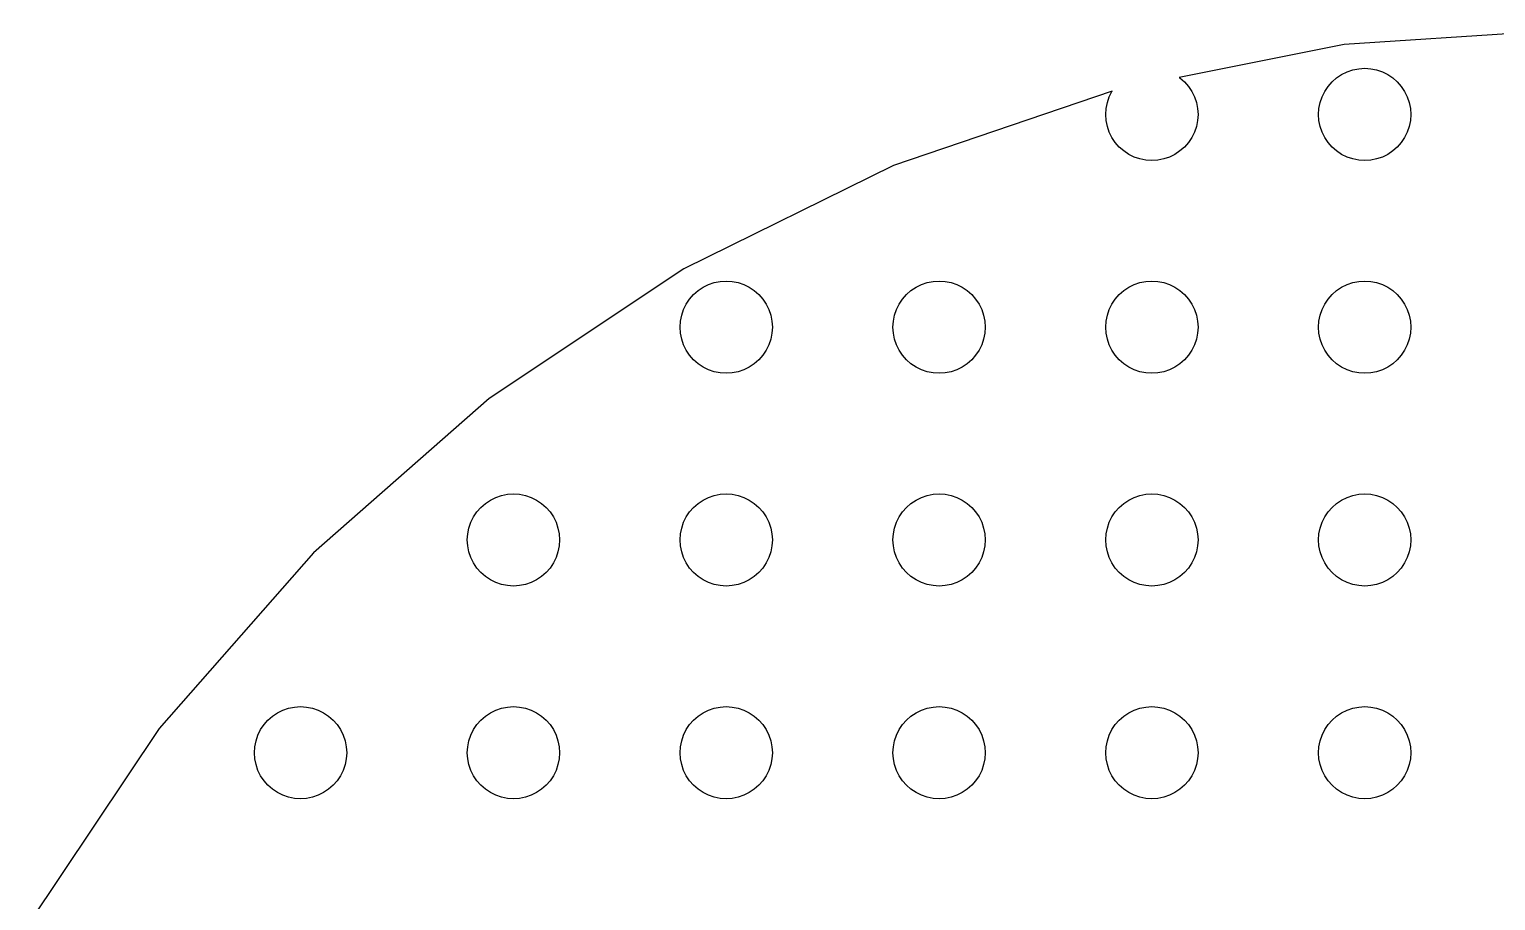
# Model space of a CAD drawing. Header units: metres. Extents: x -126 to 126, y -126 to 126.
# Drawn here: x -109.1 to -5.8, y 64.6 to 126 of the extents above; entities that cross this region are included whole.
import ezdxf

# ---------------------------------------------------------------- set-up
doc = ezdxf.new("R2010")
doc.units = ezdxf.units.M

msp = doc.modelspace()

# ---------------------------------------------------------------- linework, layer by layer
for p, q in [((0, 126), (-16.4463, 124.922)), ((-16.4463, 124.922), (-28.069, 122.61)), ((-16.625, 122.815), (-16.2437, 123.003)), ((-16.2437, 123.003), (-15.8412, 123.139)), ((-15.8412, 123.139), (-15.4242, 123.222)), ((-15.4242, 123.222), (-15, 123.25)), ((-15, 123.25), (-14.5758, 123.222)), ((-14.5758, 123.222), (-14.1588, 123.139)), ((-14.1588, 123.139), (-13.7563, 123.003)), ((-13.7563, 123.003), (-13.375, 122.815)), ((-28.069, 122.61), (-28.0215, 122.578)), ((-28.0215, 122.578), (-27.7019, 122.298)), ((-27.7019, 122.298), (-27.4216, 121.978)), ((-27.4216, 121.978), (-27.1854, 121.625)), ((-17.8146, 121.625), (-17.5784, 121.978)), ((-17.5784, 121.978), (-17.2981, 122.298)), ((-17.2981, 122.298), (-16.9785, 122.578)), ((-16.9785, 122.578), (-16.625, 122.815)), ((-13.375, 122.815), (-13.0215, 122.578)), ((-13.0215, 122.578), (-12.7019, 122.298)), ((-12.7019, 122.298), (-12.4216, 121.978)), ((-12.4216, 121.978), (-12.1854, 121.625)), ((-32.8037, 121.641), (-48.2181, 116.409)), ((-33.1393, 120.841), (-33.0026, 121.244)), ((-33.0026, 121.244), (-32.8146, 121.625)), ((-32.8146, 121.625), (-32.8037, 121.641)), ((-27.1854, 121.625), (-26.9974, 121.244)), ((-26.9974, 121.244), (-26.8607, 120.841)), ((-18.1393, 120.841), (-18.0026, 121.244)), ((-18.0026, 121.244), (-17.8146, 121.625)), ((-12.1854, 121.625), (-11.9974, 121.244)), ((-11.9974, 121.244), (-11.8607, 120.841)), ((-33.25, 120), (-33.2222, 120.424)), ((-33.2222, 119.576), (-33.25, 120)), ((-33.2222, 120.424), (-33.1393, 120.841)), ((-26.8607, 120.841), (-26.7778, 120.424)), ((-26.7778, 120.424), (-26.75, 120)), ((-26.75, 120), (-26.7778, 119.576)), ((-18.25, 120), (-18.2222, 120.424)), ((-18.2222, 119.576), (-18.25, 120)), ((-18.2222, 120.424), (-18.1393, 120.841)), ((-11.8607, 120.841), (-11.7778, 120.424)), ((-11.7778, 120.424), (-11.75, 120)), ((-11.75, 120), (-11.7778, 119.576)), ((-33.1393, 119.159), (-33.2222, 119.576)), ((-33.0026, 118.756), (-33.1393, 119.159)), ((-26.8607, 119.159), (-26.9974, 118.756)), ((-26.7778, 119.576), (-26.8607, 119.159)), ((-18.1393, 119.159), (-18.2222, 119.576)), ((-18.0026, 118.756), (-18.1393, 119.159)), ((-11.8607, 119.159), (-11.9974, 118.756)), ((-11.7778, 119.576), (-11.8607, 119.159)), ((-32.8146, 118.375), (-33.0026, 118.756)), ((-32.5784, 118.022), (-32.8146, 118.375)), ((-32.2981, 117.702), (-32.5784, 118.022)), ((-27.4216, 118.022), (-27.7019, 117.702)), ((-27.1854, 118.375), (-27.4216, 118.022)), ((-26.9974, 118.756), (-27.1854, 118.375)), ((-17.8146, 118.375), (-18.0026, 118.756)), ((-17.5784, 118.022), (-17.8146, 118.375)), ((-17.2981, 117.702), (-17.5784, 118.022)), ((-12.4216, 118.022), (-12.7019, 117.702)), ((-12.1854, 118.375), (-12.4216, 118.022)), ((-11.9974, 118.756), (-12.1854, 118.375)), ((-31.9785, 117.422), (-32.2981, 117.702)), ((-31.625, 117.185), (-31.9785, 117.422)), ((-31.2437, 116.997), (-31.625, 117.185)), ((-30.8412, 116.861), (-31.2437, 116.997)), ((-30.4242, 116.778), (-30.8412, 116.861)), ((-29.1588, 116.861), (-29.5758, 116.778)), ((-28.7563, 116.997), (-29.1588, 116.861)), ((-28.375, 117.185), (-28.7563, 116.997)), ((-28.0215, 117.422), (-28.375, 117.185)), ((-27.7019, 117.702), (-28.0215, 117.422)), ((-16.9785, 117.422), (-17.2981, 117.702)), ((-16.625, 117.185), (-16.9785, 117.422)), ((-16.2437, 116.997), (-16.625, 117.185)), ((-15.8412, 116.861), (-16.2437, 116.997)), ((-15.4242, 116.778), (-15.8412, 116.861)), ((-14.1588, 116.861), (-14.5758, 116.778)), ((-13.7563, 116.997), (-14.1588, 116.861)), ((-13.375, 117.185), (-13.7563, 116.997)), ((-13.0215, 117.422), (-13.375, 117.185)), ((-12.7019, 117.702), (-13.0215, 117.422)), ((-48.2181, 116.409), (-63, 109.119)), ((-30, 116.75), (-30.4242, 116.778)), ((-29.5758, 116.778), (-30, 116.75)), ((-15, 116.75), (-15.4242, 116.778)), ((-14.5758, 116.778), (-15, 116.75)), ((-63, 109.119), (-76.7039, 99.9625)), ((-62.2981, 107.298), (-61.9785, 107.578)), ((-61.9785, 107.578), (-61.625, 107.815)), ((-61.625, 107.815), (-61.2437, 108.003)), ((-61.2437, 108.003), (-60.8412, 108.139)), ((-60.8412, 108.139), (-60.4242, 108.222)), ((-60.4242, 108.222), (-60, 108.25)), ((-60, 108.25), (-59.5758, 108.222)), ((-59.5758, 108.222), (-59.1588, 108.139)), ((-59.1588, 108.139), (-58.7563, 108.003)), ((-58.7563, 108.003), (-58.375, 107.815)), ((-58.375, 107.815), (-58.0215, 107.578)), ((-58.0215, 107.578), (-57.7019, 107.298)), ((-47.2981, 107.298), (-46.9785, 107.578)), ((-46.9785, 107.578), (-46.625, 107.815)), ((-46.625, 107.815), (-46.2437, 108.003)), ((-46.2437, 108.003), (-45.8412, 108.139)), ((-45.8412, 108.139), (-45.4242, 108.222)), ((-45.4242, 108.222), (-45, 108.25)), ((-45, 108.25), (-44.5758, 108.222)), ((-44.5758, 108.222), (-44.1588, 108.139)), ((-44.1588, 108.139), (-43.7563, 108.003)), ((-43.7563, 108.003), (-43.375, 107.815)), ((-43.375, 107.815), (-43.0215, 107.578)), ((-43.0215, 107.578), (-42.7019, 107.298)), ((-32.2981, 107.298), (-31.9785, 107.578)), ((-31.9785, 107.578), (-31.625, 107.815)), ((-31.625, 107.815), (-31.2437, 108.003)), ((-31.2437, 108.003), (-30.8412, 108.139)), ((-30.8412, 108.139), (-30.4242, 108.222)), ((-30.4242, 108.222), (-30, 108.25)), ((-30, 108.25), (-29.5758, 108.222)), ((-29.5758, 108.222), (-29.1588, 108.139)), ((-29.1588, 108.139), (-28.7563, 108.003)), ((-28.7563, 108.003), (-28.375, 107.815)), ((-28.375, 107.815), (-28.0215, 107.578)), ((-28.0215, 107.578), (-27.7019, 107.298)), ((-17.2981, 107.298), (-16.9785, 107.578)), ((-16.9785, 107.578), (-16.625, 107.815)), ((-16.625, 107.815), (-16.2437, 108.003)), ((-16.2437, 108.003), (-15.8412, 108.139)), ((-15.8412, 108.139), (-15.4242, 108.222)), ((-15.4242, 108.222), (-15, 108.25)), ((-15, 108.25), (-14.5758, 108.222)), ((-14.5758, 108.222), (-14.1588, 108.139)), ((-14.1588, 108.139), (-13.7563, 108.003)), ((-13.7563, 108.003), (-13.375, 107.815)), ((-13.375, 107.815), (-13.0215, 107.578)), ((-13.0215, 107.578), (-12.7019, 107.298)), ((-63.0026, 106.244), (-62.8146, 106.625)), ((-62.8146, 106.625), (-62.5784, 106.978)), ((-62.5784, 106.978), (-62.2981, 107.298)), ((-57.7019, 107.298), (-57.4216, 106.978)), ((-57.4216, 106.978), (-57.1854, 106.625)), ((-57.1854, 106.625), (-56.9974, 106.244)), ((-48.0026, 106.244), (-47.8146, 106.625)), ((-47.8146, 106.625), (-47.5784, 106.978)), ((-47.5784, 106.978), (-47.2981, 107.298)), ((-42.7019, 107.298), (-42.4216, 106.978)), ((-42.4216, 106.978), (-42.1854, 106.625)), ((-42.1854, 106.625), (-41.9974, 106.244)), ((-33.0026, 106.244), (-32.8146, 106.625)), ((-32.8146, 106.625), (-32.5784, 106.978)), ((-32.5784, 106.978), (-32.2981, 107.298)), ((-27.7019, 107.298), (-27.4216, 106.978)), ((-27.4216, 106.978), (-27.1854, 106.625)), ((-27.1854, 106.625), (-26.9974, 106.244)), ((-18.0026, 106.244), (-17.8146, 106.625)), ((-17.8146, 106.625), (-17.5784, 106.978)), ((-17.5784, 106.978), (-17.2981, 107.298)), ((-12.7019, 107.298), (-12.4216, 106.978)), ((-12.4216, 106.978), (-12.1854, 106.625)), ((-12.1854, 106.625), (-11.9974, 106.244)), ((-63.25, 105), (-63.2222, 105.424)), ((-63.2222, 105.424), (-63.1393, 105.841)), ((-63.1393, 105.841), (-63.0026, 106.244)), ((-56.9974, 106.244), (-56.8607, 105.841)), ((-56.8607, 105.841), (-56.7778, 105.424)), ((-56.7778, 105.424), (-56.75, 105)), ((-48.25, 105), (-48.2222, 105.424)), ((-48.2222, 105.424), (-48.1393, 105.841)), ((-48.1393, 105.841), (-48.0026, 106.244)), ((-41.9974, 106.244), (-41.8607, 105.841)), ((-41.8607, 105.841), (-41.7778, 105.424)), ((-41.7778, 105.424), (-41.75, 105)), ((-33.25, 105), (-33.2222, 105.424)), ((-33.2222, 105.424), (-33.1393, 105.841)), ((-33.1393, 105.841), (-33.0026, 106.244)), ((-26.9974, 106.244), (-26.8607, 105.841)), ((-26.8607, 105.841), (-26.7778, 105.424)), ((-26.7778, 105.424), (-26.75, 105)), ((-18.25, 105), (-18.2222, 105.424)), ((-18.2222, 105.424), (-18.1393, 105.841)), ((-18.1393, 105.841), (-18.0026, 106.244)), ((-11.9974, 106.244), (-11.8607, 105.841)), ((-11.8607, 105.841), (-11.7778, 105.424)), ((-11.7778, 105.424), (-11.75, 105)), ((-63.2222, 104.576), (-63.25, 105)), ((-63.1393, 104.159), (-63.2222, 104.576)), ((-56.7778, 104.576), (-56.8607, 104.159)), ((-56.75, 105), (-56.7778, 104.576)), ((-48.2222, 104.576), (-48.25, 105)), ((-48.1393, 104.159), (-48.2222, 104.576)), ((-41.7778, 104.576), (-41.8607, 104.159)), ((-41.75, 105), (-41.7778, 104.576)), ((-33.2222, 104.576), (-33.25, 105)), ((-33.1393, 104.159), (-33.2222, 104.576)), ((-26.7778, 104.576), (-26.8607, 104.159)), ((-26.75, 105), (-26.7778, 104.576)), ((-18.2222, 104.576), (-18.25, 105)), ((-18.1393, 104.159), (-18.2222, 104.576)), ((-11.7778, 104.576), (-11.8607, 104.159)), ((-11.75, 105), (-11.7778, 104.576)), ((-63.0026, 103.756), (-63.1393, 104.159)), ((-62.8146, 103.375), (-63.0026, 103.756)), ((-62.5784, 103.022), (-62.8146, 103.375)), ((-57.1854, 103.375), (-57.4216, 103.022)), ((-56.9974, 103.756), (-57.1854, 103.375)), ((-56.8607, 104.159), (-56.9974, 103.756)), ((-48.0026, 103.756), (-48.1393, 104.159)), ((-47.8146, 103.375), (-48.0026, 103.756)), ((-47.5784, 103.022), (-47.8146, 103.375)), ((-42.1854, 103.375), (-42.4216, 103.022)), ((-41.9974, 103.756), (-42.1854, 103.375)), ((-41.8607, 104.159), (-41.9974, 103.756)), ((-33.0026, 103.756), (-33.1393, 104.159)), ((-32.8146, 103.375), (-33.0026, 103.756)), ((-32.5784, 103.022), (-32.8146, 103.375)), ((-27.1854, 103.375), (-27.4216, 103.022)), ((-26.9974, 103.756), (-27.1854, 103.375)), ((-26.8607, 104.159), (-26.9974, 103.756)), ((-18.0026, 103.756), (-18.1393, 104.159)), ((-17.8146, 103.375), (-18.0026, 103.756)), ((-17.5784, 103.022), (-17.8146, 103.375)), ((-12.1854, 103.375), (-12.4216, 103.022)), ((-11.9974, 103.756), (-12.1854, 103.375)), ((-11.8607, 104.159), (-11.9974, 103.756)), ((-62.2981, 102.702), (-62.5784, 103.022)), ((-61.9785, 102.422), (-62.2981, 102.702)), ((-61.625, 102.185), (-61.9785, 102.422)), ((-58.0215, 102.422), (-58.375, 102.185)), ((-57.7019, 102.702), (-58.0215, 102.422)), ((-57.4216, 103.022), (-57.7019, 102.702)), ((-47.2981, 102.702), (-47.5784, 103.022)), ((-46.9785, 102.422), (-47.2981, 102.702)), ((-46.625, 102.185), (-46.9785, 102.422)), ((-43.0215, 102.422), (-43.375, 102.185)), ((-42.7019, 102.702), (-43.0215, 102.422)), ((-42.4216, 103.022), (-42.7019, 102.702)), ((-32.2981, 102.702), (-32.5784, 103.022)), ((-31.9785, 102.422), (-32.2981, 102.702)), ((-31.625, 102.185), (-31.9785, 102.422)), ((-28.0215, 102.422), (-28.375, 102.185)), ((-27.7019, 102.702), (-28.0215, 102.422)), ((-27.4216, 103.022), (-27.7019, 102.702)), ((-17.2981, 102.702), (-17.5784, 103.022)), ((-16.9785, 102.422), (-17.2981, 102.702)), ((-16.625, 102.185), (-16.9785, 102.422)), ((-13.0215, 102.422), (-13.375, 102.185)), ((-12.7019, 102.702), (-13.0215, 102.422)), ((-12.4216, 103.022), (-12.7019, 102.702)), ((-61.2437, 101.997), (-61.625, 102.185)), ((-60.8412, 101.861), (-61.2437, 101.997)), ((-60.4242, 101.778), (-60.8412, 101.861)), ((-60, 101.75), (-60.4242, 101.778)), ((-59.5758, 101.778), (-60, 101.75)), ((-59.1588, 101.861), (-59.5758, 101.778)), ((-58.7563, 101.997), (-59.1588, 101.861)), ((-58.375, 102.185), (-58.7563, 101.997)), ((-46.2437, 101.997), (-46.625, 102.185)), ((-45.8412, 101.861), (-46.2437, 101.997)), ((-45.4242, 101.778), (-45.8412, 101.861)), ((-45, 101.75), (-45.4242, 101.778)), ((-44.5758, 101.778), (-45, 101.75)), ((-44.1588, 101.861), (-44.5758, 101.778)), ((-43.7563, 101.997), (-44.1588, 101.861)), ((-43.375, 102.185), (-43.7563, 101.997)), ((-31.2437, 101.997), (-31.625, 102.185)), ((-30.8412, 101.861), (-31.2437, 101.997)), ((-30.4242, 101.778), (-30.8412, 101.861)), ((-30, 101.75), (-30.4242, 101.778)), ((-29.5758, 101.778), (-30, 101.75)), ((-29.1588, 101.861), (-29.5758, 101.778)), ((-28.7563, 101.997), (-29.1588, 101.861)), ((-28.375, 102.185), (-28.7563, 101.997)), ((-16.2437, 101.997), (-16.625, 102.185)), ((-15.8412, 101.861), (-16.2437, 101.997)), ((-15.4242, 101.778), (-15.8412, 101.861)), ((-15, 101.75), (-15.4242, 101.778)), ((-14.5758, 101.778), (-15, 101.75)), ((-14.1588, 101.861), (-14.5758, 101.778)), ((-13.7563, 101.997), (-14.1588, 101.861)), ((-13.375, 102.185), (-13.7563, 101.997)), ((-76.7039, 99.9625), (-89.0954, 89.0954)), ((-76.2437, 93.0026), (-75.8412, 93.1393)), ((-75.8412, 93.1393), (-75.4242, 93.2222)), ((-75.4242, 93.2222), (-75, 93.25)), ((-75, 93.25), (-74.5758, 93.2222)), ((-74.5758, 93.2222), (-74.1588, 93.1393)), ((-74.1588, 93.1393), (-73.7563, 93.0026)), ((-61.2437, 93.0026), (-60.8412, 93.1393)), ((-60.8412, 93.1393), (-60.4242, 93.2222)), ((-60.4242, 93.2222), (-60, 93.25)), ((-60, 93.25), (-59.5758, 93.2222)), ((-59.5758, 93.2222), (-59.1588, 93.1393)), ((-59.1588, 93.1393), (-58.7563, 93.0026)), ((-46.2437, 93.0026), (-45.8412, 93.1393)), ((-45.8412, 93.1393), (-45.4242, 93.2222)), ((-45.4242, 93.2222), (-45, 93.25)), ((-45, 93.25), (-44.5758, 93.2222)), ((-44.5758, 93.2222), (-44.1588, 93.1393)), ((-44.1588, 93.1393), (-43.7563, 93.0026)), ((-31.2437, 93.0026), (-30.8412, 93.1393)), ((-30.8412, 93.1393), (-30.4242, 93.2222)), ((-30.4242, 93.2222), (-30, 93.25)), ((-30, 93.25), (-29.5758, 93.2222)), ((-29.5758, 93.2222), (-29.1588, 93.1393)), ((-29.1588, 93.1393), (-28.7563, 93.0026)), ((-16.2437, 93.0026), (-15.8412, 93.1393)), ((-15.8412, 93.1393), (-15.4242, 93.2222)), ((-15.4242, 93.2222), (-15, 93.25)), ((-15, 93.25), (-14.5758, 93.2222)), ((-14.5758, 93.2222), (-14.1588, 93.1393)), ((-14.1588, 93.1393), (-13.7563, 93.0026)), ((-77.5784, 91.9785), (-77.2981, 92.2981)), ((-77.2981, 92.2981), (-76.9785, 92.5784)), ((-76.9785, 92.5784), (-76.625, 92.8146)), ((-76.625, 92.8146), (-76.2437, 93.0026)), ((-73.7563, 93.0026), (-73.375, 92.8146)), ((-73.375, 92.8146), (-73.0215, 92.5784)), ((-73.0215, 92.5784), (-72.7019, 92.2981)), ((-72.7019, 92.2981), (-72.4216, 91.9785)), ((-62.5784, 91.9785), (-62.2981, 92.2981)), ((-62.2981, 92.2981), (-61.9785, 92.5784)), ((-61.9785, 92.5784), (-61.625, 92.8146)), ((-61.625, 92.8146), (-61.2437, 93.0026)), ((-58.7563, 93.0026), (-58.375, 92.8146)), ((-58.375, 92.8146), (-58.0215, 92.5784)), ((-58.0215, 92.5784), (-57.7019, 92.2981)), ((-57.7019, 92.2981), (-57.4216, 91.9785)), ((-47.5784, 91.9785), (-47.2981, 92.2981)), ((-47.2981, 92.2981), (-46.9785, 92.5784)), ((-46.9785, 92.5784), (-46.625, 92.8146)), ((-46.625, 92.8146), (-46.2437, 93.0026)), ((-43.7563, 93.0026), (-43.375, 92.8146)), ((-43.375, 92.8146), (-43.0215, 92.5784)), ((-43.0215, 92.5784), (-42.7019, 92.2981)), ((-42.7019, 92.2981), (-42.4216, 91.9785)), ((-32.5784, 91.9785), (-32.2981, 92.2981)), ((-32.2981, 92.2981), (-31.9785, 92.5784)), ((-31.9785, 92.5784), (-31.625, 92.8146)), ((-31.625, 92.8146), (-31.2437, 93.0026)), ((-28.7563, 93.0026), (-28.375, 92.8146)), ((-28.375, 92.8146), (-28.0215, 92.5784)), ((-28.0215, 92.5784), (-27.7019, 92.2981)), ((-27.7019, 92.2981), (-27.4216, 91.9785)), ((-17.5784, 91.9785), (-17.2981, 92.2981)), ((-17.2981, 92.2981), (-16.9785, 92.5784)), ((-16.9785, 92.5784), (-16.625, 92.8146)), ((-16.625, 92.8146), (-16.2437, 93.0026)), ((-13.7563, 93.0026), (-13.375, 92.8146)), ((-13.375, 92.8146), (-13.0215, 92.5784)), ((-13.0215, 92.5784), (-12.7019, 92.2981)), ((-12.7019, 92.2981), (-12.4216, 91.9785)), ((-78.1393, 90.8412), (-78.0026, 91.2437)), ((-78.0026, 91.2437), (-77.8146, 91.625)), ((-77.8146, 91.625), (-77.5784, 91.9785)), ((-72.4216, 91.9785), (-72.1854, 91.625)), ((-72.1854, 91.625), (-71.9974, 91.2437)), ((-71.9974, 91.2437), (-71.8607, 90.8412)), ((-63.1393, 90.8412), (-63.0026, 91.2437)), ((-63.0026, 91.2437), (-62.8146, 91.625)), ((-62.8146, 91.625), (-62.5784, 91.9785)), ((-57.4216, 91.9785), (-57.1854, 91.625)), ((-57.1854, 91.625), (-56.9974, 91.2437)), ((-56.9974, 91.2437), (-56.8607, 90.8412)), ((-48.1393, 90.8412), (-48.0026, 91.2437)), ((-48.0026, 91.2437), (-47.8146, 91.625)), ((-47.8146, 91.625), (-47.5784, 91.9785)), ((-42.4216, 91.9785), (-42.1854, 91.625)), ((-42.1854, 91.625), (-41.9974, 91.2437)), ((-41.9974, 91.2437), (-41.8607, 90.8412)), ((-33.1393, 90.8412), (-33.0026, 91.2437)), ((-33.0026, 91.2437), (-32.8146, 91.625)), ((-32.8146, 91.625), (-32.5784, 91.9785)), ((-27.4216, 91.9785), (-27.1854, 91.625)), ((-27.1854, 91.625), (-26.9974, 91.2437)), ((-26.9974, 91.2437), (-26.8607, 90.8412)), ((-18.1393, 90.8412), (-18.0026, 91.2437)), ((-18.0026, 91.2437), (-17.8146, 91.625)), ((-17.8146, 91.625), (-17.5784, 91.9785)), ((-12.4216, 91.9785), (-12.1854, 91.625)), ((-12.1854, 91.625), (-11.9974, 91.2437)), ((-11.9974, 91.2437), (-11.8607, 90.8412)), ((-78.25, 90), (-78.2222, 90.4242)), ((-78.2222, 89.5758), (-78.25, 90)), ((-78.2222, 90.4242), (-78.1393, 90.8412)), ((-71.8607, 90.8412), (-71.7778, 90.4242)), ((-71.7778, 90.4242), (-71.75, 90)), ((-71.75, 90), (-71.7778, 89.5758)), ((-63.25, 90), (-63.2222, 90.4242)), ((-63.2222, 89.5758), (-63.25, 90)), ((-63.2222, 90.4242), (-63.1393, 90.8412)), ((-56.8607, 90.8412), (-56.7778, 90.4242)), ((-56.7778, 90.4242), (-56.75, 90)), ((-56.75, 90), (-56.7778, 89.5758)), ((-48.25, 90), (-48.2222, 90.4242)), ((-48.2222, 89.5758), (-48.25, 90)), ((-48.2222, 90.4242), (-48.1393, 90.8412)), ((-41.8607, 90.8412), (-41.7778, 90.4242)), ((-41.7778, 90.4242), (-41.75, 90)), ((-41.75, 90), (-41.7778, 89.5758)), ((-33.25, 90), (-33.2222, 90.4242)), ((-33.2222, 89.5758), (-33.25, 90)), ((-33.2222, 90.4242), (-33.1393, 90.8412)), ((-26.8607, 90.8412), (-26.7778, 90.4242)), ((-26.7778, 90.4242), (-26.75, 90)), ((-26.75, 90), (-26.7778, 89.5758)), ((-18.25, 90), (-18.2222, 90.4242)), ((-18.2222, 89.5758), (-18.25, 90)), ((-18.2222, 90.4242), (-18.1393, 90.8412)), ((-11.8607, 90.8412), (-11.7778, 90.4242)), ((-11.7778, 90.4242), (-11.75, 90)), ((-11.75, 90), (-11.7778, 89.5758)), ((-89.0954, 89.0954), (-99.9625, 76.7039)), ((-78.1393, 89.1588), (-78.2222, 89.5758)), ((-78.0026, 88.7563), (-78.1393, 89.1588)), ((-71.8607, 89.1588), (-71.9974, 88.7563)), ((-71.7778, 89.5758), (-71.8607, 89.1588)), ((-63.1393, 89.1588), (-63.2222, 89.5758)), ((-63.0026, 88.7563), (-63.1393, 89.1588)), ((-56.8607, 89.1588), (-56.9974, 88.7563)), ((-56.7778, 89.5758), (-56.8607, 89.1588)), ((-48.1393, 89.1588), (-48.2222, 89.5758)), ((-48.0026, 88.7563), (-48.1393, 89.1588)), ((-41.8607, 89.1588), (-41.9974, 88.7563)), ((-41.7778, 89.5758), (-41.8607, 89.1588)), ((-33.1393, 89.1588), (-33.2222, 89.5758)), ((-33.0026, 88.7563), (-33.1393, 89.1588)), ((-26.8607, 89.1588), (-26.9974, 88.7563)), ((-26.7778, 89.5758), (-26.8607, 89.1588)), ((-18.1393, 89.1588), (-18.2222, 89.5758)), ((-18.0026, 88.7563), (-18.1393, 89.1588)), ((-11.8607, 89.1588), (-11.9974, 88.7563)), ((-11.7778, 89.5758), (-11.8607, 89.1588)), ((-77.8146, 88.375), (-78.0026, 88.7563)), ((-77.5784, 88.0215), (-77.8146, 88.375)), ((-77.2981, 87.7019), (-77.5784, 88.0215)), ((-72.4216, 88.0215), (-72.7019, 87.7019)), ((-72.1854, 88.375), (-72.4216, 88.0215)), ((-71.9974, 88.7563), (-72.1854, 88.375)), ((-62.8146, 88.375), (-63.0026, 88.7563)), ((-62.5784, 88.0215), (-62.8146, 88.375)), ((-62.2981, 87.7019), (-62.5784, 88.0215)), ((-57.4216, 88.0215), (-57.7019, 87.7019)), ((-57.1854, 88.375), (-57.4216, 88.0215)), ((-56.9974, 88.7563), (-57.1854, 88.375)), ((-47.8146, 88.375), (-48.0026, 88.7563)), ((-47.5784, 88.0215), (-47.8146, 88.375)), ((-47.2981, 87.7019), (-47.5784, 88.0215)), ((-42.4216, 88.0215), (-42.7019, 87.7019)), ((-42.1854, 88.375), (-42.4216, 88.0215)), ((-41.9974, 88.7563), (-42.1854, 88.375)), ((-32.8146, 88.375), (-33.0026, 88.7563)), ((-32.5784, 88.0215), (-32.8146, 88.375)), ((-32.2981, 87.7019), (-32.5784, 88.0215)), ((-27.4216, 88.0215), (-27.7019, 87.7019)), ((-27.1854, 88.375), (-27.4216, 88.0215)), ((-26.9974, 88.7563), (-27.1854, 88.375)), ((-17.8146, 88.375), (-18.0026, 88.7563)), ((-17.5784, 88.0215), (-17.8146, 88.375)), ((-17.2981, 87.7019), (-17.5784, 88.0215)), ((-12.4216, 88.0215), (-12.7019, 87.7019)), ((-12.1854, 88.375), (-12.4216, 88.0215)), ((-11.9974, 88.7563), (-12.1854, 88.375)), ((-76.9785, 87.4216), (-77.2981, 87.7019)), ((-76.625, 87.1854), (-76.9785, 87.4216)), ((-76.2437, 86.9974), (-76.625, 87.1854)), ((-75.8412, 86.8607), (-76.2437, 86.9974)), ((-75.4242, 86.7778), (-75.8412, 86.8607)), ((-74.1588, 86.8607), (-74.5758, 86.7778)), ((-73.7563, 86.9974), (-74.1588, 86.8607)), ((-73.375, 87.1854), (-73.7563, 86.9974)), ((-73.0215, 87.4216), (-73.375, 87.1854)), ((-72.7019, 87.7019), (-73.0215, 87.4216)), ((-61.9785, 87.4216), (-62.2981, 87.7019)), ((-61.625, 87.1854), (-61.9785, 87.4216)), ((-61.2437, 86.9974), (-61.625, 87.1854)), ((-60.8412, 86.8607), (-61.2437, 86.9974)), ((-60.4242, 86.7778), (-60.8412, 86.8607)), ((-59.1588, 86.8607), (-59.5758, 86.7778)), ((-58.7563, 86.9974), (-59.1588, 86.8607)), ((-58.375, 87.1854), (-58.7563, 86.9974)), ((-58.0215, 87.4216), (-58.375, 87.1854)), ((-57.7019, 87.7019), (-58.0215, 87.4216)), ((-46.9785, 87.4216), (-47.2981, 87.7019)), ((-46.625, 87.1854), (-46.9785, 87.4216)), ((-46.2437, 86.9974), (-46.625, 87.1854)), ((-45.8412, 86.8607), (-46.2437, 86.9974)), ((-45.4242, 86.7778), (-45.8412, 86.8607)), ((-44.1588, 86.8607), (-44.5758, 86.7778)), ((-43.7563, 86.9974), (-44.1588, 86.8607)), ((-43.375, 87.1854), (-43.7563, 86.9974)), ((-43.0215, 87.4216), (-43.375, 87.1854)), ((-42.7019, 87.7019), (-43.0215, 87.4216)), ((-31.9785, 87.4216), (-32.2981, 87.7019)), ((-31.625, 87.1854), (-31.9785, 87.4216)), ((-31.2437, 86.9974), (-31.625, 87.1854)), ((-30.8412, 86.8607), (-31.2437, 86.9974)), ((-30.4242, 86.7778), (-30.8412, 86.8607)), ((-29.1588, 86.8607), (-29.5758, 86.7778)), ((-28.7563, 86.9974), (-29.1588, 86.8607)), ((-28.375, 87.1854), (-28.7563, 86.9974)), ((-28.0215, 87.4216), (-28.375, 87.1854)), ((-27.7019, 87.7019), (-28.0215, 87.4216)), ((-16.9785, 87.4216), (-17.2981, 87.7019)), ((-16.625, 87.1854), (-16.9785, 87.4216)), ((-16.2437, 86.9974), (-16.625, 87.1854)), ((-15.8412, 86.8607), (-16.2437, 86.9974)), ((-15.4242, 86.7778), (-15.8412, 86.8607)), ((-14.1588, 86.8607), (-14.5758, 86.7778)), ((-13.7563, 86.9974), (-14.1588, 86.8607)), ((-13.375, 87.1854), (-13.7563, 86.9974)), ((-13.0215, 87.4216), (-13.375, 87.1854)), ((-12.7019, 87.7019), (-13.0215, 87.4216)), ((-75, 86.75), (-75.4242, 86.7778)), ((-74.5758, 86.7778), (-75, 86.75)), ((-60, 86.75), (-60.4242, 86.7778)), ((-59.5758, 86.7778), (-60, 86.75)), ((-45, 86.75), (-45.4242, 86.7778)), ((-44.5758, 86.7778), (-45, 86.75)), ((-30, 86.75), (-30.4242, 86.7778)), ((-29.5758, 86.7778), (-30, 86.75)), ((-15, 86.75), (-15.4242, 86.7778)), ((-14.5758, 86.7778), (-15, 86.75)), ((-92.2981, 77.2981), (-91.9785, 77.5784)), ((-91.9785, 77.5784), (-91.625, 77.8146)), ((-91.625, 77.8146), (-91.2437, 78.0026)), ((-91.2437, 78.0026), (-90.8412, 78.1393)), ((-90.8412, 78.1393), (-90.4242, 78.2222)), ((-90.4242, 78.2222), (-90, 78.25)), ((-90, 78.25), (-89.5758, 78.2222)), ((-89.5758, 78.2222), (-89.1588, 78.1393)), ((-89.1588, 78.1393), (-88.7563, 78.0026)), ((-88.7563, 78.0026), (-88.375, 77.8146)), ((-88.375, 77.8146), (-88.0215, 77.5784)), ((-88.0215, 77.5784), (-87.7019, 77.2981)), ((-77.2981, 77.2981), (-76.9785, 77.5784)), ((-76.9785, 77.5784), (-76.625, 77.8146)), ((-76.625, 77.8146), (-76.2437, 78.0026)), ((-76.2437, 78.0026), (-75.8412, 78.1393)), ((-75.8412, 78.1393), (-75.4242, 78.2222)), ((-75.4242, 78.2222), (-75, 78.25)), ((-75, 78.25), (-74.5758, 78.2222)), ((-74.5758, 78.2222), (-74.1588, 78.1393)), ((-74.1588, 78.1393), (-73.7563, 78.0026)), ((-73.7563, 78.0026), (-73.375, 77.8146)), ((-73.375, 77.8146), (-73.0215, 77.5784)), ((-73.0215, 77.5784), (-72.7019, 77.2981)), ((-62.2981, 77.2981), (-61.9785, 77.5784)), ((-61.9785, 77.5784), (-61.625, 77.8146)), ((-61.625, 77.8146), (-61.2437, 78.0026)), ((-61.2437, 78.0026), (-60.8412, 78.1393)), ((-60.8412, 78.1393), (-60.4242, 78.2222)), ((-60.4242, 78.2222), (-60, 78.25)), ((-60, 78.25), (-59.5758, 78.2222)), ((-59.5758, 78.2222), (-59.1588, 78.1393)), ((-59.1588, 78.1393), (-58.7563, 78.0026)), ((-58.7563, 78.0026), (-58.375, 77.8146)), ((-58.375, 77.8146), (-58.0215, 77.5784)), ((-58.0215, 77.5784), (-57.7019, 77.2981)), ((-47.2981, 77.2981), (-46.9785, 77.5784)), ((-46.9785, 77.5784), (-46.625, 77.8146)), ((-46.625, 77.8146), (-46.2437, 78.0026)), ((-46.2437, 78.0026), (-45.8412, 78.1393)), ((-45.8412, 78.1393), (-45.4242, 78.2222)), ((-45.4242, 78.2222), (-45, 78.25)), ((-45, 78.25), (-44.5758, 78.2222)), ((-44.5758, 78.2222), (-44.1588, 78.1393)), ((-44.1588, 78.1393), (-43.7563, 78.0026)), ((-43.7563, 78.0026), (-43.375, 77.8146)), ((-43.375, 77.8146), (-43.0215, 77.5784)), ((-43.0215, 77.5784), (-42.7019, 77.2981)), ((-32.2981, 77.2981), (-31.9785, 77.5784)), ((-31.9785, 77.5784), (-31.625, 77.8146)), ((-31.625, 77.8146), (-31.2437, 78.0026)), ((-31.2437, 78.0026), (-30.8412, 78.1393)), ((-30.8412, 78.1393), (-30.4242, 78.2222)), ((-30.4242, 78.2222), (-30, 78.25)), ((-30, 78.25), (-29.5758, 78.2222)), ((-29.5758, 78.2222), (-29.1588, 78.1393)), ((-29.1588, 78.1393), (-28.7563, 78.0026)), ((-28.7563, 78.0026), (-28.375, 77.8146)), ((-28.375, 77.8146), (-28.0215, 77.5784)), ((-28.0215, 77.5784), (-27.7019, 77.2981)), ((-17.2981, 77.2981), (-16.9785, 77.5784)), ((-16.9785, 77.5784), (-16.625, 77.8146)), ((-16.625, 77.8146), (-16.2437, 78.0026)), ((-16.2437, 78.0026), (-15.8412, 78.1393)), ((-15.8412, 78.1393), (-15.4242, 78.2222)), ((-15.4242, 78.2222), (-15, 78.25)), ((-15, 78.25), (-14.5758, 78.2222)), ((-14.5758, 78.2222), (-14.1588, 78.1393)), ((-14.1588, 78.1393), (-13.7563, 78.0026)), ((-13.7563, 78.0026), (-13.375, 77.8146)), ((-13.375, 77.8146), (-13.0215, 77.5784)), ((-13.0215, 77.5784), (-12.7019, 77.2981)), ((-99.9625, 76.7039), (-109.119, 63)), ((-93.0026, 76.2437), (-92.8146, 76.625)), ((-92.8146, 76.625), (-92.5784, 76.9785)), ((-92.5784, 76.9785), (-92.2981, 77.2981)), ((-87.7019, 77.2981), (-87.4216, 76.9785)), ((-87.4216, 76.9785), (-87.1854, 76.625)), ((-87.1854, 76.625), (-86.9974, 76.2437)), ((-78.0026, 76.2437), (-77.8146, 76.625)), ((-77.8146, 76.625), (-77.5784, 76.9785)), ((-77.5784, 76.9785), (-77.2981, 77.2981)), ((-72.7019, 77.2981), (-72.4216, 76.9785)), ((-72.4216, 76.9785), (-72.1854, 76.625)), ((-72.1854, 76.625), (-71.9974, 76.2437)), ((-63.0026, 76.2437), (-62.8146, 76.625)), ((-62.8146, 76.625), (-62.5784, 76.9785)), ((-62.5784, 76.9785), (-62.2981, 77.2981)), ((-57.7019, 77.2981), (-57.4216, 76.9785)), ((-57.4216, 76.9785), (-57.1854, 76.625)), ((-57.1854, 76.625), (-56.9974, 76.2437)), ((-48.0026, 76.2437), (-47.8146, 76.625)), ((-47.8146, 76.625), (-47.5784, 76.9785)), ((-47.5784, 76.9785), (-47.2981, 77.2981)), ((-42.7019, 77.2981), (-42.4216, 76.9785)), ((-42.4216, 76.9785), (-42.1854, 76.625)), ((-42.1854, 76.625), (-41.9974, 76.2437)), ((-33.0026, 76.2437), (-32.8146, 76.625)), ((-32.8146, 76.625), (-32.5784, 76.9785)), ((-32.5784, 76.9785), (-32.2981, 77.2981)), ((-27.7019, 77.2981), (-27.4216, 76.9785)), ((-27.4216, 76.9785), (-27.1854, 76.625)), ((-27.1854, 76.625), (-26.9974, 76.2437)), ((-18.0026, 76.2437), (-17.8146, 76.625)), ((-17.8146, 76.625), (-17.5784, 76.9785)), ((-17.5784, 76.9785), (-17.2981, 77.2981)), ((-12.7019, 77.2981), (-12.4216, 76.9785)), ((-12.4216, 76.9785), (-12.1854, 76.625)), ((-12.1854, 76.625), (-11.9974, 76.2437)), ((-93.2222, 75.4242), (-93.1393, 75.8412)), ((-93.1393, 75.8412), (-93.0026, 76.2437)), ((-86.9974, 76.2437), (-86.8607, 75.8412)), ((-86.8607, 75.8412), (-86.7778, 75.4242)), ((-78.2222, 75.4242), (-78.1393, 75.8412)), ((-78.1393, 75.8412), (-78.0026, 76.2437)), ((-71.9974, 76.2437), (-71.8607, 75.8412)), ((-71.8607, 75.8412), (-71.7778, 75.4242)), ((-63.2222, 75.4242), (-63.1393, 75.8412)), ((-63.1393, 75.8412), (-63.0026, 76.2437)), ((-56.9974, 76.2437), (-56.8607, 75.8412)), ((-56.8607, 75.8412), (-56.7778, 75.4242)), ((-48.2222, 75.4242), (-48.1393, 75.8412)), ((-48.1393, 75.8412), (-48.0026, 76.2437)), ((-41.9974, 76.2437), (-41.8607, 75.8412)), ((-41.8607, 75.8412), (-41.7778, 75.4242)), ((-33.2222, 75.4242), (-33.1393, 75.8412)), ((-33.1393, 75.8412), (-33.0026, 76.2437)), ((-26.9974, 76.2437), (-26.8607, 75.8412)), ((-26.8607, 75.8412), (-26.7778, 75.4242)), ((-18.2222, 75.4242), (-18.1393, 75.8412)), ((-18.1393, 75.8412), (-18.0026, 76.2437)), ((-11.9974, 76.2437), (-11.8607, 75.8412)), ((-11.8607, 75.8412), (-11.7778, 75.4242)), ((-93.25, 75), (-93.2222, 75.4242)), ((-93.2222, 74.5758), (-93.25, 75)), ((-93.1393, 74.1588), (-93.2222, 74.5758)), ((-86.7778, 74.5758), (-86.8607, 74.1588)), ((-86.7778, 75.4242), (-86.75, 75)), ((-86.75, 75), (-86.7778, 74.5758)), ((-78.25, 75), (-78.2222, 75.4242)), ((-78.2222, 74.5758), (-78.25, 75)), ((-78.1393, 74.1588), (-78.2222, 74.5758)), ((-71.7778, 74.5758), (-71.8607, 74.1588)), ((-71.7778, 75.4242), (-71.75, 75)), ((-71.75, 75), (-71.7778, 74.5758)), ((-63.25, 75), (-63.2222, 75.4242)), ((-63.2222, 74.5758), (-63.25, 75)), ((-63.1393, 74.1588), (-63.2222, 74.5758)), ((-56.7778, 74.5758), (-56.8607, 74.1588)), ((-56.7778, 75.4242), (-56.75, 75)), ((-56.75, 75), (-56.7778, 74.5758)), ((-48.25, 75), (-48.2222, 75.4242)), ((-48.2222, 74.5758), (-48.25, 75)), ((-48.1393, 74.1588), (-48.2222, 74.5758)), ((-41.7778, 74.5758), (-41.8607, 74.1588)), ((-41.7778, 75.4242), (-41.75, 75)), ((-41.75, 75), (-41.7778, 74.5758)), ((-33.25, 75), (-33.2222, 75.4242)), ((-33.2222, 74.5758), (-33.25, 75)), ((-33.1393, 74.1588), (-33.2222, 74.5758)), ((-26.7778, 74.5758), (-26.8607, 74.1588)), ((-26.7778, 75.4242), (-26.75, 75)), ((-26.75, 75), (-26.7778, 74.5758)), ((-18.25, 75), (-18.2222, 75.4242)), ((-18.2222, 74.5758), (-18.25, 75)), ((-18.1393, 74.1588), (-18.2222, 74.5758)), ((-11.7778, 74.5758), (-11.8607, 74.1588)), ((-11.7778, 75.4242), (-11.75, 75)), ((-11.75, 75), (-11.7778, 74.5758)), ((-93.0026, 73.7563), (-93.1393, 74.1588)), ((-92.8146, 73.375), (-93.0026, 73.7563)), ((-86.9974, 73.7563), (-87.1854, 73.375)), ((-86.8607, 74.1588), (-86.9974, 73.7563)), ((-78.0026, 73.7563), (-78.1393, 74.1588)), ((-77.8146, 73.375), (-78.0026, 73.7563)), ((-71.9974, 73.7563), (-72.1854, 73.375)), ((-71.8607, 74.1588), (-71.9974, 73.7563)), ((-63.0026, 73.7563), (-63.1393, 74.1588)), ((-62.8146, 73.375), (-63.0026, 73.7563)), ((-56.9974, 73.7563), (-57.1854, 73.375)), ((-56.8607, 74.1588), (-56.9974, 73.7563)), ((-48.0026, 73.7563), (-48.1393, 74.1588)), ((-47.8146, 73.375), (-48.0026, 73.7563)), ((-41.9974, 73.7563), (-42.1854, 73.375)), ((-41.8607, 74.1588), (-41.9974, 73.7563)), ((-33.0026, 73.7563), (-33.1393, 74.1588)), ((-32.8146, 73.375), (-33.0026, 73.7563)), ((-26.9974, 73.7563), (-27.1854, 73.375)), ((-26.8607, 74.1588), (-26.9974, 73.7563)), ((-18.0026, 73.7563), (-18.1393, 74.1588)), ((-17.8146, 73.375), (-18.0026, 73.7563)), ((-11.9974, 73.7563), (-12.1854, 73.375)), ((-11.8607, 74.1588), (-11.9974, 73.7563)), ((-92.5784, 73.0215), (-92.8146, 73.375)), ((-92.2981, 72.7019), (-92.5784, 73.0215)), ((-91.9785, 72.4216), (-92.2981, 72.7019)), ((-91.625, 72.1854), (-91.9785, 72.4216)), ((-88.0215, 72.4216), (-88.375, 72.1854)), ((-87.7019, 72.7019), (-88.0215, 72.4216)), ((-87.4216, 73.0215), (-87.7019, 72.7019)), ((-87.1854, 73.375), (-87.4216, 73.0215)), ((-77.5784, 73.0215), (-77.8146, 73.375)), ((-77.2981, 72.7019), (-77.5784, 73.0215)), ((-76.9785, 72.4216), (-77.2981, 72.7019)), ((-76.625, 72.1854), (-76.9785, 72.4216)), ((-73.0215, 72.4216), (-73.375, 72.1854)), ((-72.7019, 72.7019), (-73.0215, 72.4216)), ((-72.4216, 73.0215), (-72.7019, 72.7019)), ((-72.1854, 73.375), (-72.4216, 73.0215)), ((-62.5784, 73.0215), (-62.8146, 73.375)), ((-62.2981, 72.7019), (-62.5784, 73.0215)), ((-61.9785, 72.4216), (-62.2981, 72.7019)), ((-61.625, 72.1854), (-61.9785, 72.4216)), ((-58.0215, 72.4216), (-58.375, 72.1854)), ((-57.7019, 72.7019), (-58.0215, 72.4216)), ((-57.4216, 73.0215), (-57.7019, 72.7019)), ((-57.1854, 73.375), (-57.4216, 73.0215)), ((-47.5784, 73.0215), (-47.8146, 73.375)), ((-47.2981, 72.7019), (-47.5784, 73.0215)), ((-46.9785, 72.4216), (-47.2981, 72.7019)), ((-46.625, 72.1854), (-46.9785, 72.4216)), ((-43.0215, 72.4216), (-43.375, 72.1854)), ((-42.7019, 72.7019), (-43.0215, 72.4216)), ((-42.4216, 73.0215), (-42.7019, 72.7019)), ((-42.1854, 73.375), (-42.4216, 73.0215)), ((-32.5784, 73.0215), (-32.8146, 73.375)), ((-32.2981, 72.7019), (-32.5784, 73.0215)), ((-31.9785, 72.4216), (-32.2981, 72.7019)), ((-31.625, 72.1854), (-31.9785, 72.4216)), ((-28.0215, 72.4216), (-28.375, 72.1854)), ((-27.7019, 72.7019), (-28.0215, 72.4216)), ((-27.4216, 73.0215), (-27.7019, 72.7019)), ((-27.1854, 73.375), (-27.4216, 73.0215)), ((-17.5784, 73.0215), (-17.8146, 73.375)), ((-17.2981, 72.7019), (-17.5784, 73.0215)), ((-16.9785, 72.4216), (-17.2981, 72.7019)), ((-16.625, 72.1854), (-16.9785, 72.4216)), ((-13.0215, 72.4216), (-13.375, 72.1854)), ((-12.7019, 72.7019), (-13.0215, 72.4216)), ((-12.4216, 73.0215), (-12.7019, 72.7019)), ((-12.1854, 73.375), (-12.4216, 73.0215)), ((-91.2437, 71.9974), (-91.625, 72.1854)), ((-90.8412, 71.8607), (-91.2437, 71.9974)), ((-90.4242, 71.7778), (-90.8412, 71.8607)), ((-90, 71.75), (-90.4242, 71.7778)), ((-89.5758, 71.7778), (-90, 71.75)), ((-89.1588, 71.8607), (-89.5758, 71.7778)), ((-88.7563, 71.9974), (-89.1588, 71.8607)), ((-88.375, 72.1854), (-88.7563, 71.9974)), ((-76.2437, 71.9974), (-76.625, 72.1854)), ((-75.8412, 71.8607), (-76.2437, 71.9974)), ((-75.4242, 71.7778), (-75.8412, 71.8607)), ((-75, 71.75), (-75.4242, 71.7778)), ((-74.5758, 71.7778), (-75, 71.75)), ((-74.1588, 71.8607), (-74.5758, 71.7778)), ((-73.7563, 71.9974), (-74.1588, 71.8607)), ((-73.375, 72.1854), (-73.7563, 71.9974)), ((-61.2437, 71.9974), (-61.625, 72.1854)), ((-60.8412, 71.8607), (-61.2437, 71.9974)), ((-60.4242, 71.7778), (-60.8412, 71.8607)), ((-60, 71.75), (-60.4242, 71.7778)), ((-59.5758, 71.7778), (-60, 71.75)), ((-59.1588, 71.8607), (-59.5758, 71.7778)), ((-58.7563, 71.9974), (-59.1588, 71.8607)), ((-58.375, 72.1854), (-58.7563, 71.9974)), ((-46.2437, 71.9974), (-46.625, 72.1854)), ((-45.8412, 71.8607), (-46.2437, 71.9974)), ((-45.4242, 71.7778), (-45.8412, 71.8607)), ((-45, 71.75), (-45.4242, 71.7778)), ((-44.5758, 71.7778), (-45, 71.75)), ((-44.1588, 71.8607), (-44.5758, 71.7778)), ((-43.7563, 71.9974), (-44.1588, 71.8607)), ((-43.375, 72.1854), (-43.7563, 71.9974)), ((-31.2437, 71.9974), (-31.625, 72.1854)), ((-30.8412, 71.8607), (-31.2437, 71.9974)), ((-30.4242, 71.7778), (-30.8412, 71.8607)), ((-30, 71.75), (-30.4242, 71.7778)), ((-29.5758, 71.7778), (-30, 71.75)), ((-29.1588, 71.8607), (-29.5758, 71.7778)), ((-28.7563, 71.9974), (-29.1588, 71.8607)), ((-28.375, 72.1854), (-28.7563, 71.9974)), ((-16.2437, 71.9974), (-16.625, 72.1854)), ((-15.8412, 71.8607), (-16.2437, 71.9974)), ((-15.4242, 71.7778), (-15.8412, 71.8607)), ((-15, 71.75), (-15.4242, 71.7778)), ((-14.5758, 71.7778), (-15, 71.75)), ((-14.1588, 71.8607), (-14.5758, 71.7778)), ((-13.7563, 71.9974), (-14.1588, 71.8607)), ((-13.375, 72.1854), (-13.7563, 71.9974))]:
    msp.add_line(p, q)

doc.saveas('drawing.dxf')
